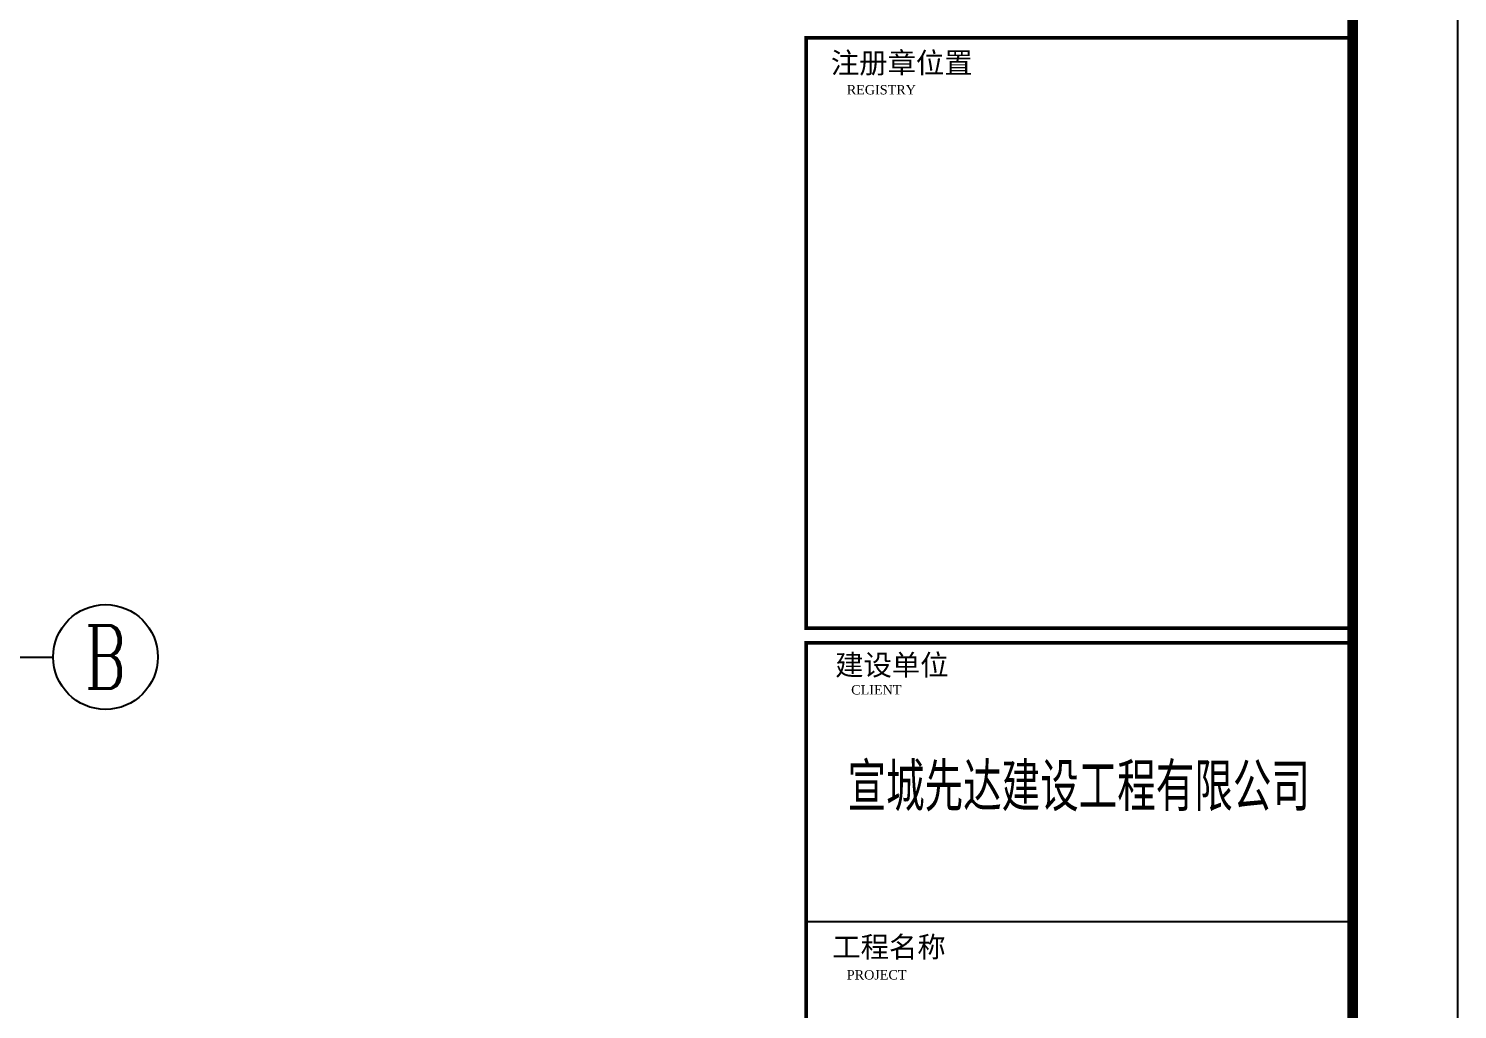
# Model space of a CAD drawing. Extents: x -3102990 to -851544, y -5293060 to -2540151.
# Drawn here: x -2034115 to -2020468, y -2652081 to -2642714 of the extents above; entities that cross this region are included whole.
import ezdxf
from ezdxf.enums import TextEntityAlignment as Align

# ---------------------------------------------------------------- set-up
doc = ezdxf.new("R2010")
doc.units = 0
doc.header["$LTSCALE"] = 1000
doc.layers.get('0').update_dxf_attribs({"linetype": 'CONTINUOUS'})
for name, color, linetype in [('NUM', 7, 'CONTINUOUS'), ('PUB_TEXT', 7, 'CONTINUOUS'), ('PUB_TITLE', 4, 'CONTINUOUS'), ('WIN', 3, 'CONTINUOUS')]:
    doc.layers.add(name, color=color, linetype=linetype)
doc.layers.add('yichutu', color=7, linetype='CONTINUOUS', true_color=0xffffff, plot=False)
doc.styles.add('GHF', font='times.ttf')
doc.styles.add('HZTXT', font='txt.shx', dxfattribs={"width": 0.7, "height": 300, "bigfont": 'hztxt.shx'})
doc.styles.add('STYLE1', font='simhei.ttf', dxfattribs={"width": 0.8})
doc.styles.add('TSSD_Axis', font='Complex.shx', dxfattribs={"width": 0.7, "bigfont": 'hztxt.shx'})

# ---------------------------------------------------------------- blocks, each defined once
blk = doc.blocks.new('ts_axno')
at = {"color": 0, "linetype": 'ByBlock', "lineweight": -2}
blk.add_circle((0, 0), 0.5, dxfattribs=at)
at = {"color": 0, "linetype": 'ByBlock', "lineweight": -2, "style": 'TSSD_Axis', "width": 0.7}
blk.add_attdef('A', text='', height=0.6, dxfattribs=at).set_placement((0, 0), align=Align.MIDDLE_CENTER)
blk = doc.blocks.new('A$C16496DF1')
at = {"layer": 'PUB_TITLE', "color": 4}
blk.add_line((97879, 21662), (103100, 21662), dxfattribs=at)
at = {"layer": 'PUB_TITLE'}
blk.add_lwpolyline([(0, 0), (0, 42000), (104100, 42000), (104100, 0)], close=True, dxfattribs=at)
at = {"layer": 'PUB_TITLE', "const_width": 100}
blk.add_lwpolyline([(103100, 1000), (103100, 41000), (713, 41000), (713, 1000), (103100, 1000)], dxfattribs=at)
at = {"layer": 'PUB_TITLE', "color": 4, "const_width": 35.1}
for points in [[(97879, 30099), (103100, 30099), (103100, 24461), (97879, 24461)], [(97879, 24321), (103100, 24321), (103100, 13093), (97879, 13093)]]:
    blk.add_lwpolyline(points, close=True, dxfattribs=at)
at = {"layer": 'PUB_TEXT'}
for s, height, style, p in [('注册章位置', 198.6, 'STYLE1', (98116, 29762)), ('REGISTRY', 89.4, 'GHF', (98268, 29560)), ('建设单位', 198.6, 'STYLE1', (98157, 24012)), ('CLIENT', 89.4, 'GHF', (98310, 23829)), ('工程名称', 198.6, 'STYLE1', (98129, 21319)), ('PROJECT', 89.4, 'GHF', (98268, 21107))]:
    blk.add_text(s, height=height, dxfattribs=dict(at, style=style)).set_placement(p)
at = {"layer": 'WIN', "color": 6, "style": 'HZTXT', "width": 0.8}
blk.add_text('宣城先达建设工程有限公司', height=460, dxfattribs=at).set_placement((98275, 22715))
blk = doc.blocks.new('yct-1041-420-104100-42000-100-2006.0')
at = {"layer": 'yichutu', "color": 7, "true_color": 0xffffff}
blk.add_lwpolyline([(0, 0), (0, 42000), (104100, 42000), (104100, 0)], close=True, dxfattribs=at)

msp = doc.modelspace()

# ---------------------------------------------------------------- linework, layer by layer
at = {"layer": 'NUM', "ltscale": 1.5}
msp.add_line((-2037196.76, -2648715.5), (-2033879.87, -2648715.5), dxfattribs=at)

# ---------------------------------------------------------------- block references
at = {"ltscale": 1.5}
msp.add_blockref('A$C16496DF1', (-2124567.88, -2672902.4), dxfattribs=at)
at = {"layer": 'NUM'}
ref = msp.add_blockref('ts_axno', (-2033379.87, -2648715.5), dxfattribs=dict(at, xscale=1000, yscale=1000, zscale=1000))
ref.add_attrib('B', 'B', dxfattribs={"height": 600, "style": 'TSSD_Axis', "width": 0.7}).set_placement((-2033379.87, -2648715.5), align=Align.MIDDLE_CENTER)
at = {"layer": 'yichutu'}
msp.add_blockref('yct-1041-420-104100-42000-100-2006.0', (-2124567.87, -2672902.4), dxfattribs=at)

doc.saveas('drawing.dxf')
